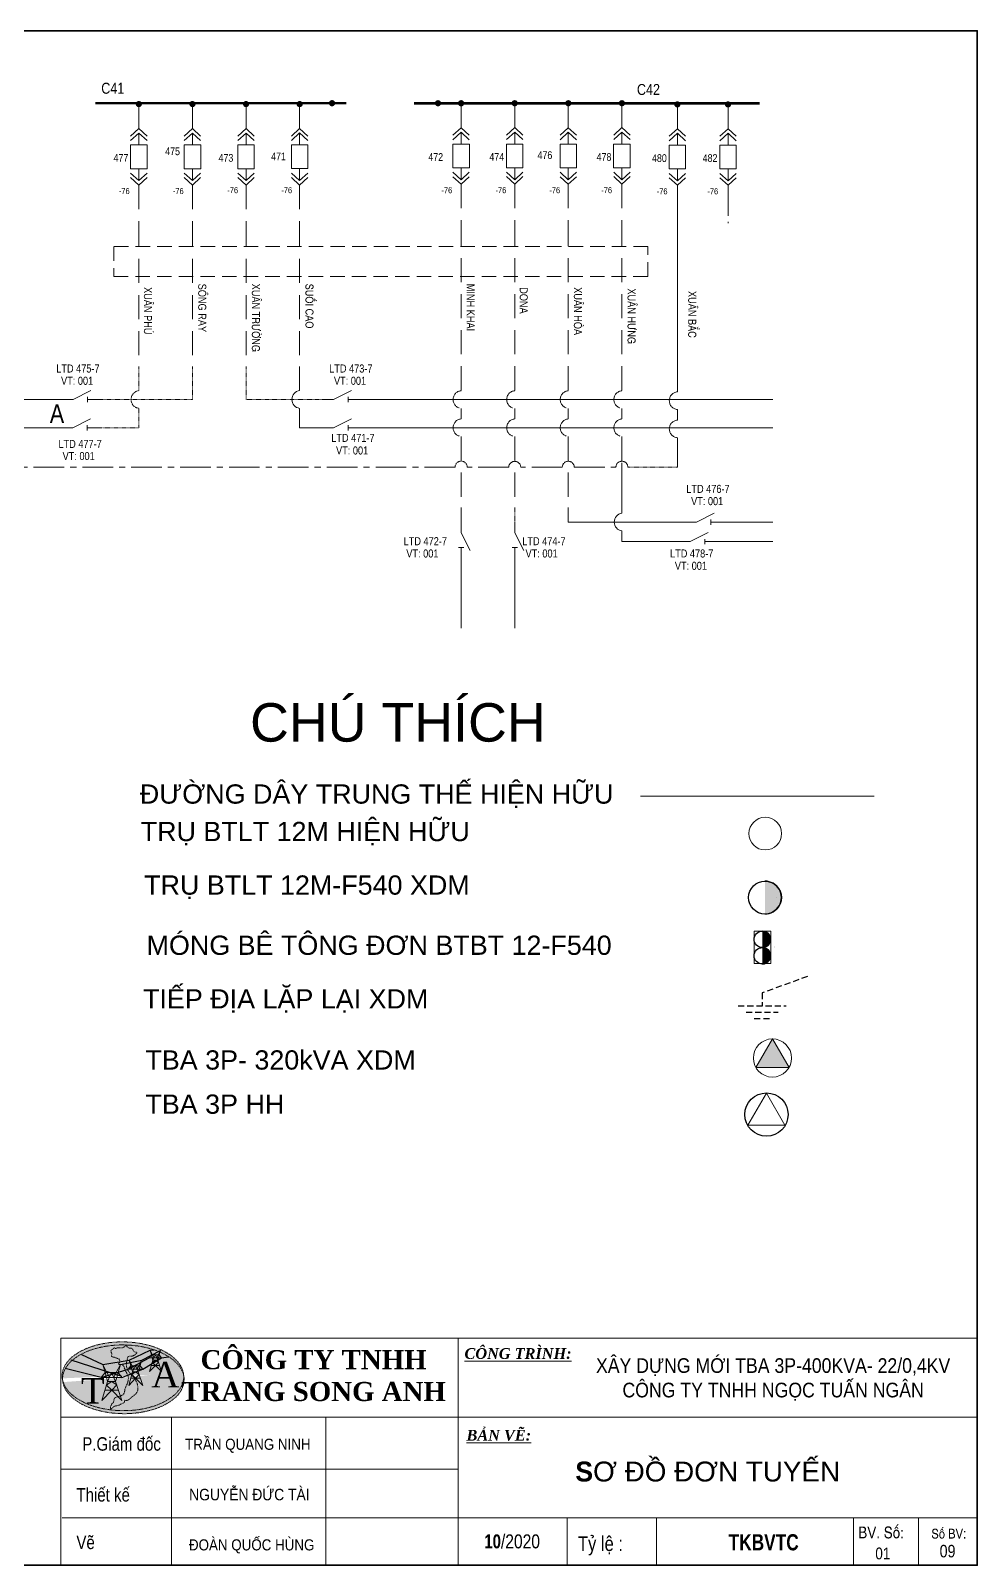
# Model space of a CAD drawing. Header units: millimetres. Extents: x -14794 to 646308, y -8901 to 85997.
# Drawn here: x -13204 to -13007.2, y 1823.1 to 2142.1 of the extents above; entities that cross this region are included whole.
import ezdxf
from ezdxf.enums import TextEntityAlignment as Align

# ---------------------------------------------------------------- set-up
doc = ezdxf.new("R2010")
doc.units = ezdxf.units.MM
doc.header["$LTSCALE"] = 0.2
doc.header["$MEASUREMENT"] = 0
for name, pattern in [('CENTER', [50.8, 31.75, -6.35, 6.35, -6.35]), ('DASHED', [0.75, 0.5, -0.25]), ('DASHED2', [9.525, 6.35, -3.175])]:
    doc.linetypes.add(name, pattern=pattern)
for name, color, linetype, lineweight in [('Cap ngam', 1, 'DASHED', 15), ('Day 110kV', 4, 'Continuous', 13), ('Day 22kV', 1, 'Continuous', 13), ('DDTT_Hienhuu', 3, 'DASHED2', 30), ('duong di', 51, 'Continuous', 25), ('Duongcoban', 4, 'Continuous', 30), ('Duongdi', 2, 'Continuous', 20), ('HTDLXDM', 220, 'Continuous', 30), ('Khung', 7, 'Continuous', 13), ('Khung ten', 7, 'Continuous', 20), ('Kichthuoc', 1, 'Continuous', 0), ('netlonkhungten', 32, 'Continuous', 35), ('Text', 140, 'DASHED2', 9), ('Thay', 8, 'Continuous', 13), ('Thiet bi', 3, 'Continuous', 9), ('Tuyen 475', 6, 'Continuous', 13)]:
    doc.layers.add(name, color=color, linetype=linetype, lineweight=lineweight)
doc.styles.add('Chữ nhỏ', font='arial.ttf', dxfattribs={"height": 2})
doc.styles.add('ktenBCKT_6o$0$VN', font='arial.ttf')
doc.styles.get("Standard").update_dxf_attribs({"font": 'VHELVCN_1.TTF', "height": 2})
doc.styles.add('V-H-C-B', font='VHELVCB_1.TTF')
doc.styles.add('VN', font='VTIMESB_0.TTF')
doc.styles.add('Vni-helvecondense', font='VHELVCN_1.TTF')
doc.styles.add('VNI-Time', font='VTIMESN_1.TTF', dxfattribs={"width": 0.9, "height": 4})

# ---------------------------------------------------------------- blocks, each defined once
blk = doc.blocks.new('MAT CAT')
at = {"color": 0}
for points in [[(-0.97, 5.81), (0, 6.7), (0.97, 5.81)], [(-0.97, 5.28), (0, 6.17), (0.97, 5.28)], [(0, 4.76), (0, 6.17)], [(0, 1.94), (0, 0.53)], [(-0.97, 1.42), (0, 0.53), (0.97, 1.42)], [(-0.97, 0.89), (0, 0), (0.97, 0.89)]]:
    blk.add_lwpolyline(points, dxfattribs=at)
blk.add_lwpolyline([(-0.98, 4.76), (0.98, 4.76), (0.98, 1.94), (-0.98, 1.94)], close=True, dxfattribs=at)
blk = doc.blocks.new('ALTD')
at = {"color": 0}
for points in [[(3.38, 1.08), (1.27, 0), (0, 0)], [(2.99, 0.31), (2.99, -0.31)], [(2.99, 0), (4.73, 0)]]:
    blk.add_lwpolyline(points, dxfattribs=at)
blk = doc.blocks.new('COTLOGO')
at = {"layer": 'Khung'}
for p, q in [((31209, 146956.8), (31216.6, 146966)), ((31212.1, 146981.8), (31220.3, 146966)), ((31216.6, 146966), (31212.1, 146981.8)), ((31220.3, 146966), (31216.6, 146966)), ((31219.3, 146956.8), (31216.6, 146966)), ((31220.3, 146966), (31238.6, 146966.4)), ((31220.3, 146966), (31225, 146956.8)), ((31229.3, 146966.2), (31221.5, 146949)), ((31237.1, 146949), (31229.3, 146966.2)), ((31233.6, 146956.8), (31238.4, 146966.1)), ((31238.4, 146966.1), (31246.5, 146981.8)), ((31238.6, 146966.4), (31242.1, 146966.5)), ((31242.1, 146966.5), (31239.3, 146956.8)), ((31246.5, 146981.8), (31242.1, 146966.5)), ((31246.5, 146981.8), (31242.1, 146966.5)), ((31242.1, 146966.5), (31249.6, 146956.8)), ((31219.3, 146956.8), (31209, 146956.8)), ((31221.5, 146949), (31210.6, 146911.5)), ((31210.6, 146911.5), (31229.7, 146931.8)), ((31216.5, 146931.8), (31242.8, 146931.8)), ((31225, 146956.8), (31219.3, 146956.8)), ((31221.5, 146949), (31219.3, 146956.8)), ((31229.3, 146949), (31219.3, 146941.7)), ((31219.3, 146941.7), (31229.7, 146931.8)), ((31237.1, 146949), (31221.5, 146949)), ((31225, 146956.8), (31233.6, 146956.8)), ((31239.4, 146942.1), (31229.3, 146949)), ((31229.7, 146931.8), (31239.4, 146942.1)), ((31229.7, 146931.8), (31249.6, 146911.5)), ((31233.6, 146956.8), (31239.3, 146956.8)), ((31239.3, 146956.8), (31237.1, 146949)), ((31249.6, 146911.5), (31237.1, 146949)), ((31249.6, 146956.8), (31239.3, 146956.8))]:
    blk.add_line(p, q, dxfattribs=at)
blk.add_lwpolyline([(31237.1, 146949), (31229.3, 146966.2), (31221.5, 146949)], dxfattribs=at)
blk = doc.blocks.new('LOGOTRANGSONGANH')
at = {"layer": 'Duongcoban'}
h = blk.add_hatch(color=2, dxfattribs=at)
edge = h.paths.add_edge_path()
edge.add_ellipse((31308, 148604), major_axis=(-401, 4), ratio=0.565575, start_angle=-176.7666, end_angle=8.2691)
edge.add_line((30909, 148590), (30910, 148590))
edge.add_ellipse((31311, 148584), major_axis=(-401, 4), ratio=0.565575, start_angle=235.144, end_angle=359.6225, ccw=False)
edge.add_line((31542, 148768), (31555, 148775))
edge.add_line((31555, 148775), (31557, 148777))
edge.add_line((31557, 148777), (31553, 148763))
edge.add_ellipse((31311, 148584), major_axis=(-401, 4), ratio=0.565575, start_angle=188.2691, end_angle=233.3208, ccw=False)
at = {"layer": 'Khung ten'}
h = blk.add_hatch(color=256, dxfattribs=at)
edge = h.paths.add_edge_path()
edge.add_ellipse((31311, 148584), major_axis=(-401, 4), ratio=0.565575, start_angle=188.2691, end_angle=359.6225, ccw=False)
edge.add_ellipse((31308, 148604), major_axis=(-401, 4), ratio=0.565575, start_angle=-176.7666, end_angle=8.2691)
edge.add_line((30909, 148590), (30910, 148590))
h = blk.add_hatch(color=256, dxfattribs=at)
edge = h.paths.add_edge_path()
edge.add_ellipse((31308, 148604), major_axis=(-401, 4), ratio=0.565575, start_angle=8.2691, end_angle=183.2334, ccw=False)
edge.add_ellipse((31311, 148584), major_axis=(-401, 4), ratio=0.565575, start_angle=3.2334, end_angle=188.2691)
h = blk.add_hatch(color=256, dxfattribs=at)
edge = h.paths.add_edge_path()
edge.add_ellipse((31308, 148604), major_axis=(-401, 4), ratio=0.565575, start_angle=8.2691, end_angle=183.2334, ccw=False)
edge.add_ellipse((31311, 148584), major_axis=(-401, 4), ratio=0.565575, start_angle=3.2334, end_angle=188.2691)
at = {"layer": 'Text'}
h = blk.add_hatch(color=256, dxfattribs=at)
h.set_gradient(color1=(0, 0, 255), one_color=1, tint=1)
edge = h.paths.add_edge_path()
edge.add_ellipse((31308, 148604), major_axis=(-401, 4), ratio=0.565575, start_angle=-176.7666, end_angle=8.2691)
edge.add_line((30909, 148590), (30910, 148590))
edge.add_ellipse((31311, 148584), major_axis=(-401, 4), ratio=0.565575, start_angle=235.144, end_angle=359.6225, ccw=False)
edge.add_line((31542, 148768), (31555, 148775))
edge.add_line((31555, 148775), (31557, 148777))
edge.add_line((31557, 148777), (31553, 148763))
edge.add_ellipse((31311, 148584), major_axis=(-401, 4), ratio=0.565575, start_angle=188.2691, end_angle=233.3208, ccw=False)
edge = h.paths.add_edge_path()
edge.add_ellipse((31311, 148584), major_axis=(-401, 4), ratio=0.565575, start_angle=3.2334, end_angle=188.2691)
edge.add_ellipse((31308, 148604), major_axis=(-401, 4), ratio=0.565575, start_angle=8.2691, end_angle=183.2334, ccw=False)
h = blk.add_hatch(color=256, dxfattribs=at)
edge = h.paths.add_edge_path()
edge.add_spline(control_points=[(31280, 148791), (31283, 148792), (31295, 148793), (31313, 148791), (31323, 148811), (31337, 148796), (31351, 148787), (31372, 148791), (31375, 148771), (31386, 148763), (31413, 148762), (31371, 148729), (31344, 148742), (31333, 148703), (31327, 148671), (31343, 148639), (31359, 148619), (31378, 148602), (31396, 148575), (31408, 148541), (31408, 148496), (31375, 148475), (31353, 148453), (31335, 148442), (31319, 148447), (31321, 148427), (31299, 148425), (31285, 148414), (31274, 148411), (31265, 148408), (31255, 148408), (31244, 148401), (31237, 148394), (31223, 148387), (31227, 148398), (31225, 148405), (31230, 148410), (31232, 148422), (31250, 148432), (31247, 148458), (31271, 148468), (31291, 148473), (31321, 148487), (31320, 148524), (31342, 148559), (31349, 148603), (31326, 148635), (31317, 148659), (31308, 148685), (31270, 148679), (31288, 148697), (31288, 148710), (31281, 148722), (31266, 148721), (31255, 148731), (31228, 148731), (31240, 148754), (31223, 148768), (31235, 148782), (31244, 148785), (31248, 148791), (31257, 148793), (31258, 148783), (31263, 148790), (31271, 148791), (31277, 148791), (31280, 148791)], knot_values=[0, 0, 0, 0, 10.773567, 36.453253, 45.467944, 66.304528, 75.394476, 97.72162, 113.438285, 125.691122, 137.561709, 178.241766, 199.70113, 215.454863, 279.050772, 301.404412, 320.192795, 354.292474, 377.700084, 416.933464, 461.046809, 499.368775, 526.36929, 553.493597, 559.326846, 568.25424, 596.840814, 609.577735, 620.601304, 630.959304, 638.68193, 649.840298, 667.688051, 673.556752, 684.49326, 689.149317, 694.14707, 702.739777, 724.96225, 747.389868, 765.56329, 794.088827, 815.415753, 854.767285, 890.123291, 942.363889, 973.99518, 1003.178887, 1022.105113, 1049.27204, 1062.832724, 1076.02929, 1089.833819, 1096.09008, 1116.705884, 1137.436129, 1150.673139, 1174.702872, 1185.098835, 1197.262798, 1201.670622, 1209.468078, 1215.08546, 1219.532908, 1227.492771, 1237.449043, 1237.449043, 1237.449043, 1237.449043], degree=3, periodic=0)
at = {"color": 7}
blk.add_line((31488, 148777), (31513, 148779), dxfattribs=at)
at = {"layer": 'Duongcoban', "color": 2}
for p, q in [((31300, 148602), (30967, 148710)), ((31174, 148681), (31038, 148746)), ((31175, 148681), (31350, 148710)), ((31291, 148681), (31432, 148710)), ((31343, 148651), (31481, 148726)), ((31350, 148710), (31487, 148777)), ((31432, 148710), (31555, 148775)), ((31439, 148651), (31563, 148726)), ((31563, 148726), (31608, 148733)), ((31164, 148597), (30927, 148655)), ((31164, 148597), (31343, 148651)), ((31301, 148597), (31439, 148651))]:
    blk.add_line(p, q, dxfattribs=at)
at = {"layer": 'Text', "extrusion": (0, 0, -1)}
for centre in [(31308, 148604), (31311, 148584)]:
    blk.add_ellipse(centre, major_axis=(-401, 4), ratio=0.565575, dxfattribs=at)
at = {"layer": 'Text'}
blk.add_spline([(31280, 148791), (31291, 148792), (31316, 148798), (31322, 148805), (31340, 148795), (31348, 148790), (31370, 148786), (31377, 148772), (31387, 148764), (31398, 148762), (31366, 148737), (31345, 148736), (31338, 148722), (31335, 148658), (31345, 148638), (31356, 148623), (31379, 148598), (31392, 148579), (31405, 148542), (31401, 148498), (31373, 148472), (31352, 148454), (31327, 148445), (31321, 148445), (31319, 148437), (31295, 148421), (31284, 148414), (31274, 148411), (31264, 148409), (31256, 148407), (31246, 148402), (31232, 148391), (31227, 148389), (31226, 148400), (31226, 148405), (31229, 148409), (31232, 148417), (31246, 148434), (31251, 148456), (31267, 148466), (31294, 148475), (31312, 148486), (31323, 148524), (31337, 148556), (31341, 148608), (31327, 148636), (31316, 148663), (31305, 148679), (31279, 148685), (31286, 148697), (31286, 148710), (31278, 148721), (31272, 148722), (31252, 148729), (31233, 148736), (31235, 148749), (31228, 148772), (31235, 148780), (31245, 148787), (31248, 148790), (31256, 148790), (31259, 148786), (31262, 148788), (31270, 148791), (31280, 148791)], degree=3, dxfattribs=at)
at = {"layer": 'Duongcoban', "color": 2}
for p, xscale, yscale, zscale in [((-42498, -199049), 2.366000000001804, 2.36600000000908, 2.366000000000713), ((-31811, -149302), 2.028000000002066, 2.028000000005704, 2.028000000000612), ((-74322, -348117), 3.380000000001019, 3.380000000004657, 3.380000000001019)]:
    blk.add_blockref('COTLOGO', p, dxfattribs=dict(at, xscale=xscale, yscale=yscale, zscale=zscale))
at = {"layer": 'Text', "char_height": 169, "width": 2273.21, "attachment_point": 1}
for s, insert in [('{\\fTimes New Roman|b0|i0|c0|p18;A}', (31496, 148699)), ('{\\fTimes New Roman|b0|i0|c0|p18;T}', (31031, 148593))]:
    blk.add_mtext(s, dxfattribs=dict(at, insert=insert))

msp = doc.modelspace()

# ---------------------------------------------------------------- hatches: boundary and pattern name
at = {"layer": 'duong di', "lineweight": -2}
h = msp.add_hatch(color=256, dxfattribs=at)
edge = h.paths.add_edge_path()
edge.add_arc((-13051.35, 1961.94), 3.41, 270.1446, 450.2375)
edge.add_line((-13051.36, 1965.35), (-13051.34, 1958.52))
h = msp.add_hatch(color=256, dxfattribs=at)
edge = h.paths.add_edge_path()
edge.add_arc((-13051.9, 1953.25), 1.71, 270.1446, 450.2375)
edge.add_line((-13051.91, 1954.96), (-13051.9, 1951.54))
h = msp.add_hatch(color=256, dxfattribs=at)
edge = h.paths.add_edge_path()
edge.add_arc((-13051.89, 1949.83), 1.71, 270.1446, 450.2375)
edge.add_line((-13051.9, 1951.54), (-13051.89, 1948.13))
at = {"layer": 'Kichthuoc'}
msp.add_hatch(color=256, dxfattribs=at).paths.add_polyline_path([(-13046.35, 1926.59), (-13049.79, 1932.54), (-13053.22, 1926.59)])

# ---------------------------------------------------------------- linework, layer by layer
at = {"color": 2}
msp.add_line((-13181.34, 1823.14), (-13007.21, 1823.14), dxfattribs=at)
for centre, radius in [((-13051.34, 1961.93), 3.41), ((-13051.9, 1953.25), 1.71), ((-13051.89, 1949.83), 1.71)]:
    msp.add_circle(centre, radius)
at = {"color": 0}
msp.add_circle((-13051.04, 1916.83), 4.5, dxfattribs=at)
for centre, radius in [((-13051.35, 1961.94), 3.41), ((-13051.9, 1953.25), 1.71), ((-13051.89, 1949.83), 1.71)]:
    msp.add_arc(centre, radius, 270.1446, 90.2375)
at = {"layer": 'Cap ngam', "linetype": 'CENTER'}
for p, q in [((-13115.76, 2051.41, 0.1), (-13220.94, 2051.41, 0.1)), ((-13104.62, 2051.37, 0.1), (-13113.27, 2051.41, 0.1)), ((-13093.48, 2051.38, 0.1), (-13102.12, 2051.38, 0.1))]:
    msp.add_line(p, q, dxfattribs=at)
at = {"layer": 'Cap ngam', "linetype": 'DASHED', "ltscale": 50, "elevation": 0.1}
for points in [[(-13181.51, 2110.04), (-13181.51, 2102.19), (-13181.51, 2102.19), (-13181.51, 2072.31)], [(-13170.36, 2110.04), (-13170.36, 2102.19), (-13170.36, 2102.19), (-13170.36, 2072.31), (-13170.36, 2072.31)], [(-13159.22, 2110.04), (-13159.22, 2102.19), (-13159.22, 2102.19), (-13159.22, 2072.31)], [(-13148.08, 2110.05), (-13148.08, 2102.19), (-13148.08, 2102.19), (-13148.08, 2072.31)]]:
    msp.add_lwpolyline(points, dxfattribs=at)
for points in [[(-13114.51, 2110.22), (-13114.51, 2102.37), (-13114.51, 2102.37), (-13114.51, 2067.3, 0.908238), (-13114.51, 2063.62), (-13114.51, 2061.44, 0.908238), (-13114.51, 2057.76), (-13114.51, 2039.98)], [(-13103.37, 2110.23), (-13103.37, 2102.37), (-13103.37, 2102.37), (-13103.37, 2067.3, 0.908238), (-13103.37, 2063.62), (-13103.37, 2061.44, 0.908238), (-13103.37, 2057.76), (-13103.37, 2043.05)], [(-13092.23, 2110.22), (-13092.23, 2102.37), (-13092.23, 2102.37), (-13092.23, 2067.3, 0.908238), (-13092.23, 2063.62), (-13092.23, 2061.44, 0.908238), (-13092.23, 2057.76), (-13092.23, 2043.05)], [(-13081.09, 2110.23), (-13081.09, 2102.37), (-13081.09, 2102.37), (-13081.09, 2067.3, 0.908238), (-13081.09, 2063.62), (-13081.09, 2061.44, 0.908238), (-13081.09, 2057.76), (-13081.09, 2052.27)]]:
    msp.add_lwpolyline(points, format="xyb", dxfattribs=at)
at = {"layer": 'Cap ngam', "linetype": 'CENTER', "ltscale": 50, "elevation": 0.1}
msp.add_lwpolyline([(-13069.56, 2109.99), (-13069.56, 2102.13), (-13069.56, 2102.13), (-13069.56, 2067.06, 0.908238), (-13069.56, 2063.38), (-13069.56, 2061.19, 0.908238), (-13069.56, 2057.51), (-13069.56, 2051.4)], format="xyb", dxfattribs=at)
at = {"layer": 'Cap ngam', "linetype": 'CENTER', "elevation": 0.1}
msp.add_lwpolyline([(-13090.99, 2051.39), (-13082.33, 2051.39)], dxfattribs=at)
at = {"layer": 'Cap ngam', "linetype": 'DASHED', "elevation": 0.1}
msp.add_lwpolyline([(-13079.84, 2051.39), (-13069.56, 2051.4)], dxfattribs=at)
at = {"layer": 'Cap ngam'}
msp.add_arc((-13114.51, 2051.41, 0.1), 1.25, 0.0631, 180.0631, dxfattribs=at)
at = {"layer": 'Cap ngam', "linetype": 'CENTER'}
for centre in [(-13103.37, 2051.37, 0.1), (-13092.23, 2051.38, 0.1), (-13081.09, 2051.39, 0.1)]:
    msp.add_arc(centre, 1.25, 0.0631, 180.0631, dxfattribs=at)
at = {"layer": 'Day 110kV', "color": 1, "linetype": 'DASHED', "elevation": 0.1}
for points in [[(-13170.36, 2072.31), (-13170.36, 2065.45), (-13189.13, 2065.45)], [(-13159.22, 2072.31), (-13159.22, 2065.45), (-13143.25, 2065.45)], [(-13103.37, 2043.05), (-13103.37, 2039.98)]]:
    msp.add_lwpolyline(points, dxfattribs=at)
at = {"layer": 'Day 110kV', "color": 1, "elevation": 0.1}
msp.add_lwpolyline([(-13134.96, 2065.45), (-13049.74, 2065.45)], dxfattribs=at)
at = {"layer": 'Day 22kV', "linetype": 'CENTER'}
msp.add_line((-13059.03, 2109.99, 0.1), (-13059.03, 2102.1, 0.1), dxfattribs=at)
at = {"layer": 'Day 22kV', "const_width": 0.526, "elevation": 0.1}
msp.add_lwpolyline([(-13190.53, 2127.06), (-13138.4, 2127.06)], dxfattribs=at)
at = {"layer": 'Day 22kV', "color": 2, "const_width": 0.631, "elevation": 0.1}
for points in [[(-13181.51, 2127.2, 1), (-13181.51, 2126.55, 1), (-13181.51, 2127.2, 2.414214)], [(-13170.36, 2127.2, 1), (-13170.36, 2126.55, 1), (-13170.36, 2127.2, 2.414214)], [(-13159.22, 2127.2, 1), (-13159.22, 2126.55, 1), (-13159.22, 2127.2, 2.414214)], [(-13148.08, 2127.2, 1), (-13148.08, 2126.55, 1), (-13148.08, 2127.2, 2.414214)], [(-13141.34, 2127.39, 1), (-13141.34, 2126.73, 1), (-13141.34, 2127.39, 2.414214)]]:
    msp.add_lwpolyline(points, format="xyb", dxfattribs=at)
at = {"layer": 'Day 22kV', "elevation": 0.1}
for points in [[(-13181.51, 2121.79), (-13181.51, 2126.87)], [(-13170.36, 2121.79), (-13170.36, 2126.87)], [(-13159.22, 2121.79), (-13159.22, 2126.87)], [(-13148.08, 2121.79), (-13148.08, 2126.87)], [(-13114.51, 2121.96), (-13114.51, 2127.05)], [(-13103.37, 2121.97), (-13103.37, 2127.06)], [(-13092.23, 2121.97), (-13092.23, 2127.05)], [(-13081.09, 2121.97), (-13081.09, 2127.06)], [(-13069.56, 2121.73), (-13069.56, 2126.82)], [(-13059.03, 2121.73), (-13059.03, 2126.82)], [(-13114.51, 2031.69), (-13114.51, 2024.94), (-13114.51, 2024.94), (-13114.51, 2017.91)], [(-13103.37, 2031.69), (-13103.37, 2020.96), (-13103.37, 2020.96), (-13103.37, 2017.91)]]:
    msp.add_lwpolyline(points, dxfattribs=at)
at = {"layer": 'Day 22kV', "color": 5, "const_width": 0.526, "elevation": 0.1}
msp.add_lwpolyline([(-13124.34, 2127.05), (-13052.48, 2127.05)], dxfattribs=at)
at = {"layer": 'Day 22kV', "const_width": 0.631, "elevation": 0.1}
for points in [[(-13119.31, 2127.38, 1), (-13119.31, 2126.73, 1), (-13119.31, 2127.38, 2.414214)], [(-13114.51, 2127.38, 1), (-13114.51, 2126.72, 1), (-13114.51, 2127.38, 2.414214)], [(-13103.37, 2127.38, 1), (-13103.37, 2126.72, 1), (-13103.37, 2127.38, 2.414214)], [(-13092.23, 2127.38, 1), (-13092.23, 2126.72, 1), (-13092.23, 2127.38, 2.414214)], [(-13081.09, 2127.38, 1), (-13081.09, 2126.73, 1), (-13081.09, 2127.38, 2.414214)], [(-13069.56, 2127.14, 1), (-13069.56, 2126.49, 1), (-13069.56, 2127.14, 2.414214)], [(-13059.03, 2127.14, 1), (-13059.03, 2126.49, 1), (-13059.03, 2127.14, 2.414214)]]:
    msp.add_lwpolyline(points, format="xyb", dxfattribs=at)
at = {"layer": 'Day 22kV', "color": 1, "elevation": 0.1}
for points in [[(-13195.36, 2065.45), (-13222.19, 2065.45), (-13222.19, 2061.29, 0.910251), (-13222.19, 2057.9), (-13222.19, 2028.98)], [(-13081.09, 2052.27), (-13081.09, 2041.82, 0.865593), (-13081.09, 2038.14), (-13081.09, 2035.92)]]:
    msp.add_lwpolyline(points, format="xyb", dxfattribs=at)
msp.add_lwpolyline([(-13059.73, 2039.98), (-13049.74, 2039.98)], dxfattribs=at)
at = {"layer": 'DDTT_Hienhuu'}
for p, q in [((-13055.26, 1938.11), (-13048.59, 1938.11)), ((-13053.59, 1936.78), (-13050.26, 1936.78))]:
    msp.add_line(p, q, dxfattribs=at)
for points in [[(-13042.53, 1945.53), (-13051.92, 1942.11), (-13051.92, 1939.45)], [(-13056.92, 1939.45), (-13046.92, 1939.45)]]:
    msp.add_lwpolyline(points, dxfattribs=at)
at = {"layer": 'duong di', "lineweight": -2}
for p, q in [((-13049.03, 1961.94), (-13049.03, 1961.94)), ((-13049.02, 1961.93), (-13049.02, 1961.93)), ((-13049.3, 1951.67), (-13049.3, 1951.67)), ((-13049.29, 1951.66), (-13049.29, 1951.66))]:
    msp.add_line(p, q, dxfattribs=at)
at = {"layer": 'Duongdi'}
msp.add_lwpolyline([(-13046.35, 1926.59), (-13049.79, 1932.54), (-13053.22, 1926.59), (-13046.35, 1926.59)], dxfattribs=at)
msp.add_lwpolyline([(-13046.35, 1926.59), (-13049.79, 1932.54), (-13053.22, 1926.59), (-13046.35, 1926.59)], dxfattribs=at)
at = {"layer": 'Duongdi', "color": 0}
msp.add_lwpolyline([(-13197.7, 1823.14), (-13007.21, 1823.14)], dxfattribs=at)
at = {"layer": 'Duongdi'}
for centre, radius in [((-13051.28, 1975.23), 3.4), ((-13049.79, 1928.58), 3.97)]:
    msp.add_circle(centre, radius, dxfattribs=at)
at = {"layer": 'Khung', "color": 1}
for p, q in [((-13134.96, 2059.59, 0.1), (-13049.74, 2059.59, 0.1)), ((-13081.09, 2035.92, 0.1), (-13068.78, 2035.92, 0.1)), ((-13060.8, 2035.92, 0.1), (-13049.74, 2035.92, 0.1))]:
    msp.add_line(p, q, dxfattribs=at)
at = {"layer": 'Khung', "color": 1, "linetype": 'DASHED', "elevation": 0.1}
msp.add_lwpolyline([(-13181.51, 2072.31), (-13181.51, 2067.31, 0.880271), (-13181.51, 2063.63), (-13181.51, 2059.59), (-13189.13, 2059.59)], format="xyb", dxfattribs=at)
at = {"layer": 'Khung', "color": 1, "linetype": 'ByBlock', "elevation": 0.1}
msp.add_lwpolyline([(-13197.42, 2059.59), (-13227.73, 2059.59), (-13227.71, 2030.2)], dxfattribs=at)
at = {"layer": 'Khung', "color": 1, "linetype": 'DASHED', "elevation": 0.1}
msp.add_lwpolyline([(-13114.51, 2043.05), (-13114.51, 2042.79)], dxfattribs=at)
at = {"layer": 'Khung'}
for points in [[(-13007.21, 1823.14), (-13007.21, 1870.38), (-13197.7, 1870.38), (-13197.7, 1823.14)], [(-13168.89, 1870.38), (-13007.21, 1870.38)], [(-13115.11, 1870.38), (-13115.11, 1823.14)], [(-13197.7, 1853.96), (-13007.21, 1853.96)], [(-13174.69, 1823.14), (-13174.69, 1853.96)], [(-13142.64, 1823.14), (-13142.64, 1853.96)], [(-13197.7, 1843.12), (-13115.11, 1843.12)], [(-13197.46, 1833.02), (-13007.21, 1833.02)], [(-13092.48, 1833.02), (-13092.48, 1823.14)], [(-13073.89, 1833.02), (-13073.89, 1823.14)], [(-13032.91, 1833.02), (-13032.91, 1823.14)], [(-13019.44, 1833.02), (-13019.44, 1823.14)]]:
    msp.add_lwpolyline(points, dxfattribs=at)
at = {"layer": 'Kichthuoc'}
msp.add_lwpolyline([(-13077.23, 1983.02), (-13028.67, 1983.02)], dxfattribs=at)
for points in [[(-13053.62, 1954.95), (-13050.15, 1954.95), (-13050.15, 1948.2), (-13053.62, 1948.2)], [(-13047.21, 1914.61), (-13051.04, 1921.26), (-13054.88, 1914.61)]]:
    msp.add_lwpolyline(points, close=True, dxfattribs=at)
at = {"layer": 'netlonkhungten'}
msp.add_lwpolyline([(-13447.57, 2142.13), (-13007.21, 2142.13), (-13007.21, 1823.14), (-13447.57, 1823.14)], dxfattribs=at)
at = {"layer": 'Thay', "linetype": 'DASHED', "ltscale": 30, "elevation": 0.1}
msp.add_lwpolyline([(-13186.72, 2091.04), (-13075.67, 2091.04), (-13075.67, 2097.3), (-13186.72, 2097.3)], close=True, dxfattribs=at)
at = {"layer": 'Tuyen 475', "color": 1, "linetype": 'Continuous', "elevation": 0.1}
msp.add_lwpolyline([(-13148.08, 2072.31), (-13148.08, 2067.31, 0.880264), (-13148.08, 2063.63), (-13148.08, 2059.59), (-13143.25, 2059.59)], format="xyb", dxfattribs=at)
msp.add_lwpolyline([(-13092.23, 2043.05), (-13092.23, 2039.98), (-13067.53, 2039.98)], dxfattribs=at)

# ---------------------------------------------------------------- block references
at = {"color": 0, "xscale": 0.03151307238385925, "yscale": 0.03151307243859947, "zscale": 0.03151307242051067}
msp.add_blockref('LOGOTRANGSONGANH', (-14171.43, -2820.54), dxfattribs=at)
at = {"layer": 'Thiet bi', "xscale": 1.753271403174676, "yscale": 1.753271403174676, "zscale": 1.753271403174676}
for name, p in [('MAT CAT', (-13181.51, 2110.04, 0.1)), ('MAT CAT', (-13170.36, 2110.04, 0.1)), ('MAT CAT', (-13159.22, 2110.04, 0.1)), ('MAT CAT', (-13148.08, 2110.05, 0.1)), ('MAT CAT', (-13114.51, 2110.22, 0.1)), ('MAT CAT', (-13103.37, 2110.23, 0.1)), ('MAT CAT', (-13092.23, 2110.22, 0.1)), ('MAT CAT', (-13081.09, 2110.23, 0.1)), ('MAT CAT', (-13069.56, 2109.99, 0.1)), ('MAT CAT', (-13059.03, 2109.99, 0.1)), ('ALTD', (-13143.25, 2065.45, 0.1)), ('ALTD', (-13143.25, 2059.59, 0.1)), ('ALTD', (-13067.84, 2039.98, 0.1)), ('ALTD', (-13069.09, 2035.92, 0.1))]:
    msp.add_blockref(name, p, dxfattribs=at)
at = {"layer": 'Thiet bi'}
for p, xscale, yscale, zscale, rotation in [((-13197.42, 2065.45, 0.1), 1.753271403174676, 1.753271403174676, 1.753271403174676, 1.5590979542356e-05), ((-13197.47, 2059.59, 0.1), 1.753271403174676, 1.753271403174676, 1.753271403174676, 1.5590979542356e-05), ((-13114.51, 2039.98, 0.1), 1.753271403174381, 1.753271403174381, 1.753271403174381, 270), ((-13103.37, 2039.98, 0.1), 1.753271403174381, 1.753271403174381, 1.753271403174381, 270)]:
    msp.add_blockref('ALTD', p, dxfattribs=dict(at, xscale=xscale, yscale=yscale, zscale=zscale, rotation=rotation))

# ---------------------------------------------------------------- texts
at = {"layer": 'HTDLXDM', "insert": (-13049.65, 1866.18), "char_height": 3.0518, "width": 117.6775, "attachment_point": 2, "style": 'VNI-Time'}
msp.add_mtext('XAÂY DÖÏNG MÔÙI TBA 3P-400KVA- 22/0,4KV\\PCOÂNG TY TNHH NGOÏC TUAÁN NGAÂN', dxfattribs=at)
at = {"layer": 'Khung ten', "color": 4, "insert": (-13063.25, 1842.6), "char_height": 4.1392, "width": 117.5184, "attachment_point": 5, "style": 'VN'}
msp.add_mtext('S{\\fArial|b0|i0|c0|p34;Ơ ĐỒ ĐƠN TUYẾN}', dxfattribs=at)
at = {"layer": 'Kichthuoc', "attachment_point": 4, "style": 'Chữ nhỏ'}
for s, insert, char_height in [('CHÚ THÍCH', (-13158.39, 1998.29), 8), ('ĐƯỜNG DÂY TRUNG THẾ HIỆN HỮU', (-13181.3, 1983.02), 4), ('TRỤ BTLT 12M HIỆN HỮU ', (-13181.12, 1975.23), 4), ('TRỤ BTLT 12M-F540 XDM', (-13180.41, 1964.1), 4), ('MÓNG BÊ TÔNG ĐƠN BTBT 12-F540', (-13179.9, 1952), 4), ('TIẾP ĐỊA LẶP LẠI XDM', (-13180.63, 1940.44), 4), ('TBA 3P- 320kVA XDM', (-13180.15, 1928.15), 4), ('TBA 3P HH', (-13180.15, 1918.97), 4)]:
    msp.add_mtext(s, dxfattribs=dict(at, insert=insert, char_height=char_height))
at = {"layer": 'Text'}
for s, height, style, p in [('C41', 2.279, 'V-H-C-B', (-13189.32, 2129.03, 0.1)), ('C42', 2.279, 'V-H-C-B', (-13077.96, 2128.77, 0.1)), ('477', 1.607, 'V-H-C-B', (-13186.77, 2114.89, 0.1)), ('475', 1.607, 'V-H-C-B', (-13176.03, 2116.26, 0.1)), ('473', 1.607, 'V-H-C-B', (-13164.94, 2114.89, 0.1)), ('471', 1.607, 'V-H-C-B', (-13154.01, 2115.19, 0.1)), ('472', 1.607, 'V-H-C-B', (-13121.33, 2115.07, 0.1)), ('474', 1.607, 'V-H-C-B', (-13108.64, 2115.08, 0.1)), ('476', 1.607, 'V-H-C-B', (-13098.63, 2115.45, 0.1)), ('478', 1.607, 'V-H-C-B', (-13086.35, 2115.08, 0.1)), ('480', 1.607, 'V-H-C-B', (-13074.83, 2114.84, 0.1)), ('482', 1.607, 'V-H-C-B', (-13064.3, 2114.84, 0.1)), ('-76', 1.236, 'V-H-C-B', (-13185.66, 2108.17, 0.1)), ('-76', 1.236, 'V-H-C-B', (-13174.43, 2108.17, 0.1)), ('-76', 1.236, 'V-H-C-B', (-13163.11, 2108.36, 0.1)), ('-76', 1.236, 'V-H-C-B', (-13151.88, 2108.36, 0.1)), ('-76', 1.236, 'V-H-C-B', (-13118.6, 2108.35, 0.1)), ('-76', 1.236, 'V-H-C-B', (-13107.36, 2108.36, 0.1)), ('-76', 1.236, 'V-H-C-B', (-13096.16, 2108.35, 0.1)), ('-76', 1.236, 'V-H-C-B', (-13085.37, 2108.36, 0.1)), ('-76', 1.236, 'V-H-C-B', (-13073.84, 2108.12, 0.1)), ('-76', 1.236, 'V-H-C-B', (-13063.31, 2108.12, 0.1)), ('LTD 475-7', 1.664, 'V-H-C-B', (-13198.68, 2071.08, 0.1)), ('LTD 473-7', 1.664, 'V-H-C-B', (-13141.94, 2071.08, 0.1)), ('VT: 001', 1.664, 'V-H-C-B', (-13197.68, 2068.53, 0.1)), ('VT: 001', 1.664, 'V-H-C-B', (-13140.94, 2068.53, 0.1)), ('LTD 471-7', 1.664, 'V-H-C-B', (-13141.51, 2056.66, 0.1)), ('LTD 477-7', 1.664, 'V-H-C-B', (-13198.22, 2055.4, 0.21)), ('VT: 001', 1.664, 'V-H-C-B', (-13197.35, 2052.88, 0.1)), ('VT: 001', 1.664, 'V-H-C-B', (-13140.51, 2054.04, 0.1)), ('LTD 476-7', 1.664, 'V-H-C-B', (-13067.7, 2046.06, 0.1)), ('VT: 001', 1.664, 'V-H-C-B', (-13066.7, 2043.51, 0.1)), ('LTD 472-7', 1.664, 'V-H-C-B', (-13126.46, 2035.18, 0.1)), ('LTD 474-7', 1.664, 'V-H-C-B', (-13101.8, 2035.18, 0.1)), ('VT: 001', 1.664, 'V-H-C-B', (-13125.9, 2032.63, 0.1)), ('VT: 001', 1.664, 'V-H-C-B', (-13101.12, 2032.63, 0.1)), ('LTD 478-7', 1.664, 'V-H-C-B', (-13071.08, 2032.63, 0.1)), ('VT: 001', 1.664, 'V-H-C-B', (-13070.08, 2030.07, 0.1)), ('BV. Soá: ', 2.443, 'Vni-helvecondense', (-13031.94, 1828.75)), (' Soá BV: ', 2.035, 'Vni-helvecondense', (-13017.41, 1828.7))]:
    msp.add_text(s, height=height, dxfattribs=dict(at, style=style)).set_placement(p)
at = {"layer": 'Text', "style": 'V-H-C-B'}
for s, height, p in [('SOÂNG RAY', 1.664, (-13169.16, 2089.54, 0.1)), ('XUAÂN TRÖÔØNG', 1.6638, (-13158.01, 2089.54, 0.1)), ('SUOÁI CAO', 1.664, (-13146.87, 2089.54, 0.1)), ('XUAÂN PHUÙ', 1.664, (-13180.45, 2088.83, 0.1)), ('MINH KHAI', 1.664, (-13113.36, 2089.53, 0.1)), ('DONA', 1.664, (-13102.33, 2088.81, 0.1)), ('XUAÂN HOØA', 1.664, (-13091.07, 2088.81, 0.1)), ('XUAÂN HÖNG', 1.664, (-13079.91, 2088.55, 0.1)), ('XUAÂN BAÉC', 1.664, (-13067.3, 2088.02, 0.1))]:
    msp.add_text(s, height=height, rotation=270, dxfattribs=at).set_placement(p)
at = {"layer": 'Text', "color": 0, "style": 'V-H-C-B'}
msp.add_text('A', height=3.9, dxfattribs=at).set_placement((-13198.53, 2060.59), align=Align.CENTER)
at = {"layer": 'Text', "style": 'VNI-Time', "width": 0.9}
for s, height, p in [('TRAÀN QUANG NINH', 2.3084, (-13158.85, 1847.14)), ('NGUYEÃN ÑÖÙC TAØI', 2.3947, (-13158.53, 1836.64)), ('ÑOAØN QUOÁC HUØNG', 2.3084, (-13158.05, 1826.23))]:
    msp.add_text(s, height=height, dxfattribs=at).set_placement(p, align=Align.CENTER)
at = {"layer": 'Text', "style": 'Vni-helvecondense'}
for s, height, p in [('01', 2.443, (-13026.85, 1824.38)), ('09', 2.59, (-13013.39, 1824.79))]:
    msp.add_text(s, height=height, dxfattribs=at).set_placement(p, align=Align.CENTER)
at = {"layer": 'Text'}
for s, insert, char_height, width, attachment_point, style in [('{\\fTimes New Roman|b1|i0|c0|p18;CÔNG TY TNHH\\PTRANG SONG ANH}', (-13145.18, 1867.87), 3.9709, 69.6887, 2, 'VN'), ('{\\fTimes New Roman|b1|i1|c0|p18;\\LCÔNG TRÌNH: }', (-13102.68, 1867.14), 2.2391, 97.7375, 5, 'ktenBCKT_6o$0$VN'), ('{\\fTimes New Roman|b1|i1|c0|p18;\\LBẢN VẼ: }', (-13106.68, 1850.15), 2.2391, 97.7375, 5, 'ktenBCKT_6o$0$VN'), ('{\\fArial|b0|i0|c0|p34;\\W0.8;P.\\fArial|b0|i0|c238|p34;G\\fArial|b0|i0|c0|p34;iám\\fArial|b0|i0|c238|p34; đ\\fArial|b0|i0|c0|p34;ốc}', (-13193.27, 1848.34), 2.79888, 31.2302, 4, 'VN'), ('{\\fArial|b0|i0|c238|p34;\\W0.8;Thi\\fArial|b0|i0|c0|p34;ết kế }', (-13194.49, 1837.77), 2.7989, 31.2302, 4, 'VN'), ('{\\fArial|b0|i0|c0|p34;\\W0.8;Vẽ}', (-13194.49, 1827.89), 2.7989, 31.2302, 4, 'VN'), ('{\\W0.8;10\\fArial|b0|i0|c0|p34;/\\fArial|b0|i0|c238|p34;20\\fArial|b0|i0|c0|p34;20}', (-13109.69, 1828.09), 2.9035, 18.6288, 4, 'VN'), ('{\\fArial|b0|i0|c238|p34;\\W0.8;T\\fArial|b0|i0|c0|p34;ỷ lệ : }', (-13090.23, 1827.18), 3.0788, 34.3532, 4, 'VN'), ('{\\W0.8;TKBVTC}', (-13058.9, 1827.9), 3.3587, 31.2302, 4, 'VN')]:
    msp.add_mtext(s, dxfattribs=dict(at, insert=insert, char_height=char_height, width=width, attachment_point=attachment_point, style=style))

doc.saveas('drawing.dxf')
